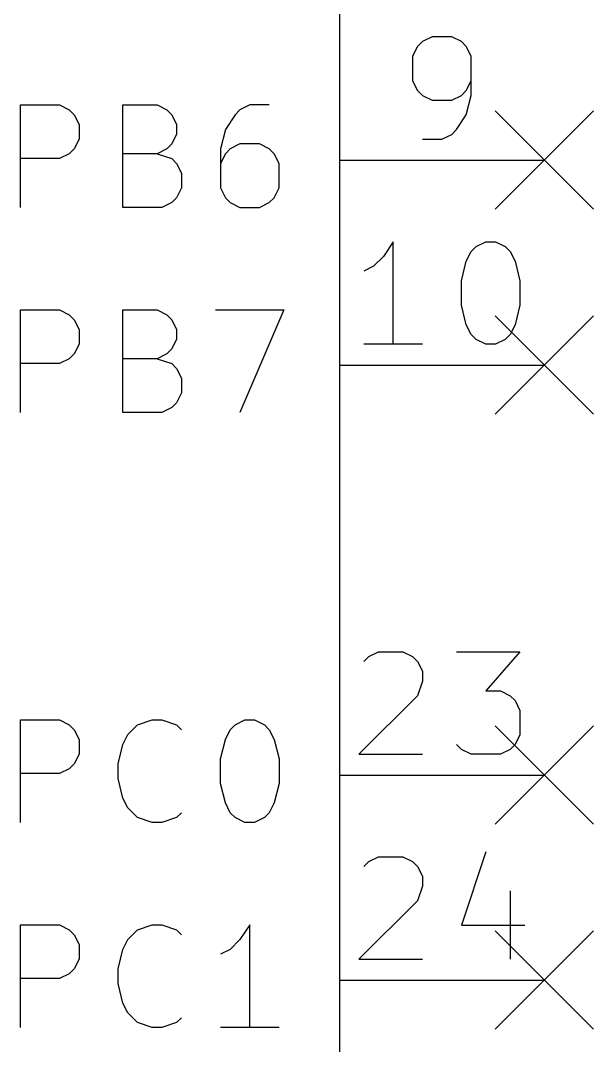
# Model space of a CAD drawing. Extents: x 0.4 to 11.3, y -7.9 to -0.4.
# Drawn here: x 1.644 to 1.924, y -2.382 to -1.882 of the extents above; entities that cross this region are included whole.
import ezdxf

# ---------------------------------------------------------------- set-up
doc = ezdxf.new("R2010")
doc.units = 0
doc.header["$MEASUREMENT"] = 0
for name, color, linetype in [('BLUE2', 5, 'CONTINUOUS'), ('CYAN2', 4, 'CONTINUOUS'), ('LYELLOW', 51, 'CONTINUOUS'), ('RED2', 1, 'CONTINUOUS'), ('RED3', 11, 'CONTINUOUS')]:
    doc.layers.add(name, color=color, linetype=linetype)

msp = doc.modelspace()

# ---------------------------------------------------------------- linework, layer by layer
at = {"layer": 'BLUE2', "linetype": 'CONTINUOUS'}
for p, q in [((1.876, -1.926), (1.924, -1.974)), ((1.924, -1.926), (1.876, -1.974)), ((1.876, -2.026), (1.924, -2.074)), ((1.924, -2.026), (1.876, -2.074)), ((1.876, -2.226), (1.924, -2.274)), ((1.924, -2.226), (1.876, -2.274)), ((1.876, -2.326), (1.924, -2.374)), ((1.924, -2.326), (1.876, -2.374))]:
    msp.add_line(p, q, dxfattribs=at)
at = {"layer": 'CYAN2', "linetype": 'CONTINUOUS'}
for p, q in [((1.64428, -1.97313), (1.64428, -1.92313)), ((1.64428, -1.92313), (1.66333, -1.92313)), ((1.64428, -1.97313), (1.64428, -1.92313)), ((1.64428, -1.92313), (1.66333, -1.92313)), ((1.66333, -1.92313), (1.66809, -1.92551)), ((1.66333, -1.92313), (1.66809, -1.92551)), ((1.69428, -1.97313), (1.69428, -1.92313)), ((1.69428, -1.92313), (1.71095, -1.92313)), ((1.69428, -1.97313), (1.69428, -1.92313)), ((1.69428, -1.92313), (1.71095, -1.92313)), ((1.71095, -1.92313), (1.71571, -1.92551)), ((1.71095, -1.92313), (1.71571, -1.92551)), ((1.75619, -1.92313), (1.75143, -1.92551)), ((1.75619, -1.92313), (1.75143, -1.92551)), ((1.76571, -1.92313), (1.75619, -1.92313)), ((1.76571, -1.92313), (1.75619, -1.92313)), ((1.66809, -1.92551), (1.67048, -1.92789)), ((1.66809, -1.92551), (1.67048, -1.92789)), ((1.67048, -1.92789), (1.67285, -1.93265)), ((1.67048, -1.92789), (1.67285, -1.93265)), ((1.71571, -1.92551), (1.71809, -1.92789)), ((1.71571, -1.92551), (1.71809, -1.92789)), ((1.71809, -1.92789), (1.72048, -1.93265)), ((1.71809, -1.92789), (1.72048, -1.93265)), ((1.74905, -1.92789), (1.74428, -1.93504)), ((1.74905, -1.92789), (1.74428, -1.93504)), ((1.75143, -1.92551), (1.74905, -1.92789)), ((1.75143, -1.92551), (1.74905, -1.92789)), ((1.67285, -1.93265), (1.67285, -1.9398)), ((1.67285, -1.93265), (1.67285, -1.9398)), ((1.72048, -1.93265), (1.72048, -1.93742)), ((1.72048, -1.93265), (1.72048, -1.93742)), ((1.67285, -1.9398), (1.67048, -1.94456)), ((1.67285, -1.9398), (1.67048, -1.94456)), ((1.72048, -1.93742), (1.71809, -1.94218)), ((1.72048, -1.93742), (1.71809, -1.94218)), ((1.74428, -1.93504), (1.74191, -1.94456)), ((1.74428, -1.93504), (1.74191, -1.94456)), ((1.67048, -1.94456), (1.66809, -1.94694)), ((1.67048, -1.94456), (1.66809, -1.94694)), ((1.71571, -1.94456), (1.71095, -1.94694)), ((1.71571, -1.94456), (1.71095, -1.94694)), ((1.71809, -1.94218), (1.71571, -1.94456)), ((1.71809, -1.94218), (1.71571, -1.94456)), ((1.74191, -1.94456), (1.74191, -1.96361)), ((1.74191, -1.94456), (1.74191, -1.96361)), ((1.74667, -1.94456), (1.74428, -1.94694)), ((1.74667, -1.94456), (1.74428, -1.94694)), ((1.75143, -1.94218), (1.74667, -1.94456)), ((1.75143, -1.94218), (1.74667, -1.94456)), ((1.76095, -1.94218), (1.75143, -1.94218)), ((1.76095, -1.94218), (1.75143, -1.94218)), ((1.76571, -1.94456), (1.76095, -1.94218)), ((1.76571, -1.94456), (1.76095, -1.94218)), ((1.76809, -1.94694), (1.76571, -1.94456)), ((1.76809, -1.94694), (1.76571, -1.94456)), ((1.66333, -1.94932), (1.64428, -1.94932)), ((1.66333, -1.94932), (1.64428, -1.94932)), ((1.66809, -1.94694), (1.66333, -1.94932)), ((1.66809, -1.94694), (1.66333, -1.94932)), ((1.71095, -1.94694), (1.69428, -1.94694)), ((1.71095, -1.94694), (1.69428, -1.94694)), ((1.71095, -1.94694), (1.71809, -1.94932)), ((1.71095, -1.94694), (1.71809, -1.94932)), ((1.71809, -1.94932), (1.72048, -1.9517)), ((1.71809, -1.94932), (1.72048, -1.9517)), ((1.74428, -1.94694), (1.74191, -1.9517)), ((1.74428, -1.94694), (1.74191, -1.9517)), ((1.77048, -1.9517), (1.76809, -1.94694)), ((1.77048, -1.9517), (1.76809, -1.94694)), ((1.72048, -1.9517), (1.72285, -1.95646)), ((1.72048, -1.9517), (1.72285, -1.95646)), ((1.77048, -1.96361), (1.77048, -1.9517)), ((1.77048, -1.96361), (1.77048, -1.9517)), ((1.72285, -1.95646), (1.72285, -1.96361)), ((1.72285, -1.95646), (1.72285, -1.96361)), ((1.72285, -1.96361), (1.72048, -1.96837)), ((1.72285, -1.96361), (1.72048, -1.96837)), ((1.74191, -1.96361), (1.74428, -1.96837)), ((1.74191, -1.96361), (1.74428, -1.96837)), ((1.76809, -1.96837), (1.77048, -1.96361)), ((1.76809, -1.96837), (1.77048, -1.96361)), ((1.72048, -1.96837), (1.71809, -1.97075)), ((1.72048, -1.96837), (1.71809, -1.97075)), ((1.74428, -1.96837), (1.74667, -1.97075)), ((1.74428, -1.96837), (1.74667, -1.97075)), ((1.76571, -1.97075), (1.76809, -1.96837)), ((1.76571, -1.97075), (1.76809, -1.96837)), ((1.71333, -1.97313), (1.69428, -1.97313)), ((1.71333, -1.97313), (1.69428, -1.97313)), ((1.71809, -1.97075), (1.71333, -1.97313)), ((1.71809, -1.97075), (1.71333, -1.97313)), ((1.74667, -1.97075), (1.75143, -1.97313)), ((1.74667, -1.97075), (1.75143, -1.97313)), ((1.75143, -1.97313), (1.76095, -1.97313)), ((1.75143, -1.97313), (1.76095, -1.97313)), ((1.76095, -1.97313), (1.76571, -1.97075)), ((1.76095, -1.97313), (1.76571, -1.97075)), ((1.64428, -2.07313), (1.64428, -2.02313)), ((1.64428, -2.02313), (1.66333, -2.02313)), ((1.64428, -2.07313), (1.64428, -2.02313)), ((1.64428, -2.02313), (1.66333, -2.02313)), ((1.66333, -2.02313), (1.66809, -2.02551)), ((1.66333, -2.02313), (1.66809, -2.02551)), ((1.69428, -2.07313), (1.69428, -2.02313)), ((1.69428, -2.02313), (1.71095, -2.02313)), ((1.69428, -2.07313), (1.69428, -2.02313)), ((1.69428, -2.02313), (1.71095, -2.02313)), ((1.71095, -2.02313), (1.71571, -2.02551)), ((1.71095, -2.02313), (1.71571, -2.02551)), ((1.73952, -2.02313), (1.77285, -2.02313)), ((1.73952, -2.02313), (1.77285, -2.02313)), ((1.77285, -2.02313), (1.75143, -2.07313)), ((1.77285, -2.02313), (1.75143, -2.07313)), ((1.66809, -2.02551), (1.67048, -2.02789)), ((1.66809, -2.02551), (1.67048, -2.02789)), ((1.67048, -2.02789), (1.67285, -2.03265)), ((1.67048, -2.02789), (1.67285, -2.03265)), ((1.71571, -2.02551), (1.71809, -2.02789)), ((1.71571, -2.02551), (1.71809, -2.02789)), ((1.71809, -2.02789), (1.72048, -2.03265)), ((1.71809, -2.02789), (1.72048, -2.03265)), ((1.67285, -2.03265), (1.67285, -2.0398)), ((1.67285, -2.03265), (1.67285, -2.0398)), ((1.72048, -2.03265), (1.72048, -2.03742)), ((1.72048, -2.03265), (1.72048, -2.03742)), ((1.67285, -2.0398), (1.67048, -2.04456)), ((1.67285, -2.0398), (1.67048, -2.04456)), ((1.72048, -2.03742), (1.71809, -2.04218)), ((1.72048, -2.03742), (1.71809, -2.04218)), ((1.67048, -2.04456), (1.66809, -2.04694)), ((1.67048, -2.04456), (1.66809, -2.04694)), ((1.71571, -2.04456), (1.71095, -2.04694)), ((1.71571, -2.04456), (1.71095, -2.04694)), ((1.71809, -2.04218), (1.71571, -2.04456)), ((1.71809, -2.04218), (1.71571, -2.04456)), ((1.66333, -2.04932), (1.64428, -2.04932)), ((1.66333, -2.04932), (1.64428, -2.04932)), ((1.66809, -2.04694), (1.66333, -2.04932)), ((1.66809, -2.04694), (1.66333, -2.04932)), ((1.71095, -2.04694), (1.69428, -2.04694)), ((1.71095, -2.04694), (1.69428, -2.04694)), ((1.71095, -2.04694), (1.71809, -2.04932)), ((1.71095, -2.04694), (1.71809, -2.04932)), ((1.71809, -2.04932), (1.72048, -2.0517)), ((1.71809, -2.04932), (1.72048, -2.0517)), ((1.72048, -2.0517), (1.72285, -2.05646)), ((1.72048, -2.0517), (1.72285, -2.05646)), ((1.72285, -2.05646), (1.72285, -2.06361)), ((1.72285, -2.05646), (1.72285, -2.06361)), ((1.72285, -2.06361), (1.72048, -2.06837)), ((1.72285, -2.06361), (1.72048, -2.06837)), ((1.72048, -2.06837), (1.71809, -2.07075)), ((1.72048, -2.06837), (1.71809, -2.07075)), ((1.71333, -2.07313), (1.69428, -2.07313)), ((1.71333, -2.07313), (1.69428, -2.07313)), ((1.71809, -2.07075), (1.71333, -2.07313)), ((1.71809, -2.07075), (1.71333, -2.07313)), ((1.64428, -2.27313), (1.64428, -2.22313)), ((1.64428, -2.22313), (1.66333, -2.22313)), ((1.64428, -2.27313), (1.64428, -2.22313)), ((1.64428, -2.22313), (1.66333, -2.22313)), ((1.66333, -2.22313), (1.66809, -2.22551)), ((1.66333, -2.22313), (1.66809, -2.22551)), ((1.70143, -2.22551), (1.70857, -2.22313)), ((1.70143, -2.22551), (1.70857, -2.22313)), ((1.70857, -2.22313), (1.71333, -2.22313)), ((1.70857, -2.22313), (1.71333, -2.22313)), ((1.71333, -2.22313), (1.72048, -2.22551)), ((1.71333, -2.22313), (1.72048, -2.22551)), ((1.74905, -2.22551), (1.75381, -2.22313)), ((1.74905, -2.22551), (1.75381, -2.22313)), ((1.75381, -2.22313), (1.75857, -2.22313)), ((1.75381, -2.22313), (1.75857, -2.22313)), ((1.75857, -2.22313), (1.76333, -2.22551)), ((1.75857, -2.22313), (1.76333, -2.22551)), ((1.66809, -2.22551), (1.67048, -2.22789)), ((1.66809, -2.22551), (1.67048, -2.22789)), ((1.67048, -2.22789), (1.67285, -2.23265)), ((1.67048, -2.22789), (1.67285, -2.23265)), ((1.69667, -2.23028), (1.70143, -2.22551)), ((1.69667, -2.23028), (1.70143, -2.22551)), ((1.72048, -2.22551), (1.72285, -2.22789)), ((1.72048, -2.22551), (1.72285, -2.22789)), ((1.74428, -2.23265), (1.74667, -2.22789)), ((1.74428, -2.23265), (1.74667, -2.22789)), ((1.74667, -2.22789), (1.74905, -2.22551)), ((1.74667, -2.22789), (1.74905, -2.22551)), ((1.76333, -2.22551), (1.76571, -2.22789)), ((1.76333, -2.22551), (1.76571, -2.22789)), ((1.76571, -2.22789), (1.76809, -2.23265)), ((1.76571, -2.22789), (1.76809, -2.23265)), ((1.67285, -2.23265), (1.67285, -2.2398)), ((1.67285, -2.23265), (1.67285, -2.2398)), ((1.69428, -2.23504), (1.69667, -2.23028)), ((1.69428, -2.23504), (1.69667, -2.23028)), ((1.74191, -2.24218), (1.74428, -2.23265)), ((1.74191, -2.24218), (1.74428, -2.23265)), ((1.76809, -2.23265), (1.77048, -2.24218)), ((1.76809, -2.23265), (1.77048, -2.24218)), ((1.67285, -2.2398), (1.67048, -2.24456)), ((1.67285, -2.2398), (1.67048, -2.24456)), ((1.69191, -2.24456), (1.69428, -2.23504)), ((1.69191, -2.24456), (1.69428, -2.23504)), ((1.67048, -2.24456), (1.66809, -2.24694)), ((1.67048, -2.24456), (1.66809, -2.24694)), ((1.69191, -2.2517), (1.69191, -2.24456)), ((1.69191, -2.2517), (1.69191, -2.24456)), ((1.74191, -2.25408), (1.74191, -2.24218)), ((1.74191, -2.25408), (1.74191, -2.24218)), ((1.77048, -2.24218), (1.77048, -2.25408)), ((1.77048, -2.24218), (1.77048, -2.25408)), ((1.66333, -2.24932), (1.64428, -2.24932)), ((1.66333, -2.24932), (1.64428, -2.24932)), ((1.66809, -2.24694), (1.66333, -2.24932)), ((1.66809, -2.24694), (1.66333, -2.24932)), ((1.69428, -2.26122), (1.69191, -2.2517)), ((1.69428, -2.26122), (1.69191, -2.2517)), ((1.74428, -2.26361), (1.74191, -2.25408)), ((1.74428, -2.26361), (1.74191, -2.25408)), ((1.77048, -2.25408), (1.76809, -2.26361)), ((1.77048, -2.25408), (1.76809, -2.26361)), ((1.69667, -2.26599), (1.69428, -2.26122)), ((1.69667, -2.26599), (1.69428, -2.26122)), ((1.74667, -2.26837), (1.74428, -2.26361)), ((1.74667, -2.26837), (1.74428, -2.26361)), ((1.76809, -2.26361), (1.76571, -2.26837)), ((1.76809, -2.26361), (1.76571, -2.26837)), ((1.70143, -2.27075), (1.69667, -2.26599)), ((1.70143, -2.27075), (1.69667, -2.26599)), ((1.72285, -2.26837), (1.72048, -2.27075)), ((1.72285, -2.26837), (1.72048, -2.27075)), ((1.74905, -2.27075), (1.74667, -2.26837)), ((1.74905, -2.27075), (1.74667, -2.26837)), ((1.76571, -2.26837), (1.76333, -2.27075)), ((1.76571, -2.26837), (1.76333, -2.27075)), ((1.70857, -2.27313), (1.70143, -2.27075)), ((1.70857, -2.27313), (1.70143, -2.27075)), ((1.71333, -2.27313), (1.70857, -2.27313)), ((1.71333, -2.27313), (1.70857, -2.27313)), ((1.72048, -2.27075), (1.71333, -2.27313)), ((1.72048, -2.27075), (1.71333, -2.27313)), ((1.75381, -2.27313), (1.74905, -2.27075)), ((1.75381, -2.27313), (1.74905, -2.27075)), ((1.75857, -2.27313), (1.75381, -2.27313)), ((1.75857, -2.27313), (1.75381, -2.27313)), ((1.76333, -2.27075), (1.75857, -2.27313)), ((1.76333, -2.27075), (1.75857, -2.27313)), ((1.64428, -2.37313), (1.64428, -2.32313)), ((1.64428, -2.32313), (1.66333, -2.32313)), ((1.64428, -2.37313), (1.64428, -2.32313)), ((1.64428, -2.32313), (1.66333, -2.32313)), ((1.66333, -2.32313), (1.66809, -2.32551)), ((1.66333, -2.32313), (1.66809, -2.32551)), ((1.70143, -2.32551), (1.70857, -2.32313)), ((1.70143, -2.32551), (1.70857, -2.32313)), ((1.70857, -2.32313), (1.71333, -2.32313)), ((1.70857, -2.32313), (1.71333, -2.32313)), ((1.71333, -2.32313), (1.72048, -2.32551)), ((1.71333, -2.32313), (1.72048, -2.32551)), ((1.75619, -2.32313), (1.75143, -2.33028)), ((1.75619, -2.32313), (1.75143, -2.33028)), ((1.75619, -2.37313), (1.75619, -2.32313)), ((1.75619, -2.37313), (1.75619, -2.32313)), ((1.66809, -2.32551), (1.67048, -2.32789)), ((1.66809, -2.32551), (1.67048, -2.32789)), ((1.67048, -2.32789), (1.67285, -2.33265)), ((1.67048, -2.32789), (1.67285, -2.33265)), ((1.69667, -2.33028), (1.70143, -2.32551)), ((1.69667, -2.33028), (1.70143, -2.32551)), ((1.72048, -2.32551), (1.72285, -2.32789)), ((1.72048, -2.32551), (1.72285, -2.32789)), ((1.67285, -2.33265), (1.67285, -2.3398)), ((1.67285, -2.33265), (1.67285, -2.3398)), ((1.69428, -2.33504), (1.69667, -2.33028)), ((1.69428, -2.33504), (1.69667, -2.33028)), ((1.75143, -2.33028), (1.74667, -2.33504)), ((1.75143, -2.33028), (1.74667, -2.33504)), ((1.67285, -2.3398), (1.67048, -2.34456)), ((1.67285, -2.3398), (1.67048, -2.34456)), ((1.69191, -2.34456), (1.69428, -2.33504)), ((1.69191, -2.34456), (1.69428, -2.33504)), ((1.74667, -2.33504), (1.74191, -2.33742)), ((1.74667, -2.33504), (1.74191, -2.33742)), ((1.67048, -2.34456), (1.66809, -2.34694)), ((1.67048, -2.34456), (1.66809, -2.34694)), ((1.69191, -2.3517), (1.69191, -2.34456)), ((1.69191, -2.3517), (1.69191, -2.34456)), ((1.66333, -2.34932), (1.64428, -2.34932)), ((1.66333, -2.34932), (1.64428, -2.34932)), ((1.66809, -2.34694), (1.66333, -2.34932)), ((1.66809, -2.34694), (1.66333, -2.34932)), ((1.69428, -2.36122), (1.69191, -2.3517)), ((1.69428, -2.36122), (1.69191, -2.3517)), ((1.69667, -2.36599), (1.69428, -2.36122)), ((1.69667, -2.36599), (1.69428, -2.36122)), ((1.70143, -2.37075), (1.69667, -2.36599)), ((1.70143, -2.37075), (1.69667, -2.36599)), ((1.72285, -2.36837), (1.72048, -2.37075)), ((1.72285, -2.36837), (1.72048, -2.37075)), ((1.70857, -2.37313), (1.70143, -2.37075)), ((1.70857, -2.37313), (1.70143, -2.37075)), ((1.71333, -2.37313), (1.70857, -2.37313)), ((1.71333, -2.37313), (1.70857, -2.37313)), ((1.72048, -2.37075), (1.71333, -2.37313)), ((1.72048, -2.37075), (1.71333, -2.37313)), ((1.77048, -2.37313), (1.74191, -2.37313)), ((1.77048, -2.37313), (1.74191, -2.37313))]:
    msp.add_line(p, q, dxfattribs=at)
at = {"layer": 'LYELLOW', "linetype": 'CONTINUOUS'}
msp.add_line((1.8, -1.15), (1.8, -3.95), dxfattribs=at)
at = {"layer": 'RED2', "linetype": 'CONTINUOUS'}
for p, q in [((1.8, -1.15), (1.8, -3.95)), ((1.8, -1.95), (1.9, -1.95)), ((1.8, -1.95), (1.9, -1.95)), ((1.8, -2.05), (1.9, -2.05)), ((1.8, -2.05), (1.9, -2.05)), ((1.8, -2.25), (1.9, -2.25)), ((1.8, -2.25), (1.9, -2.25)), ((1.8, -2.35), (1.9, -2.35)), ((1.8, -2.35), (1.9, -2.35))]:
    msp.add_line(p, q, dxfattribs=at)
at = {"layer": 'RED3', "linetype": 'CONTINUOUS'}
for p, q in [((1.84524, -1.88988), (1.84048, -1.89226)), ((1.84524, -1.88988), (1.84048, -1.89226)), ((1.85476, -1.88988), (1.84524, -1.88988)), ((1.85476, -1.88988), (1.84524, -1.88988)), ((1.85952, -1.89226), (1.85476, -1.88988)), ((1.85952, -1.89226), (1.85476, -1.88988)), ((1.83809, -1.89464), (1.83572, -1.8994)), ((1.83809, -1.89464), (1.83572, -1.8994)), ((1.84048, -1.89226), (1.83809, -1.89464)), ((1.84048, -1.89226), (1.83809, -1.89464)), ((1.86191, -1.89464), (1.85952, -1.89226)), ((1.86191, -1.89464), (1.85952, -1.89226)), ((1.86429, -1.8994), (1.86191, -1.89464)), ((1.86429, -1.8994), (1.86191, -1.89464)), ((1.83572, -1.8994), (1.83572, -1.91131)), ((1.83572, -1.8994), (1.83572, -1.91131)), ((1.86429, -1.91845), (1.86429, -1.8994)), ((1.86429, -1.91845), (1.86429, -1.8994)), ((1.83572, -1.91131), (1.83809, -1.91607)), ((1.83572, -1.91131), (1.83809, -1.91607)), ((1.86191, -1.91607), (1.86429, -1.91131)), ((1.86191, -1.91607), (1.86429, -1.91131)), ((1.83809, -1.91607), (1.84048, -1.91845)), ((1.83809, -1.91607), (1.84048, -1.91845)), ((1.84048, -1.91845), (1.84524, -1.92083)), ((1.84048, -1.91845), (1.84524, -1.92083)), ((1.85476, -1.92083), (1.85952, -1.91845)), ((1.85476, -1.92083), (1.85952, -1.91845)), ((1.85952, -1.91845), (1.86191, -1.91607)), ((1.85952, -1.91845), (1.86191, -1.91607)), ((1.86191, -1.92797), (1.86429, -1.91845)), ((1.86191, -1.92797), (1.86429, -1.91845)), ((1.84524, -1.92083), (1.85476, -1.92083)), ((1.84524, -1.92083), (1.85476, -1.92083)), ((1.85714, -1.93512), (1.86191, -1.92797)), ((1.85714, -1.93512), (1.86191, -1.92797)), ((1.84048, -1.93988), (1.85, -1.93988)), ((1.84048, -1.93988), (1.85, -1.93988)), ((1.85, -1.93988), (1.85476, -1.9375)), ((1.85, -1.93988), (1.85476, -1.9375)), ((1.85476, -1.9375), (1.85714, -1.93512)), ((1.85476, -1.9375), (1.85714, -1.93512)), ((1.82619, -1.98988), (1.82143, -1.99702)), ((1.82619, -1.98988), (1.82143, -1.99702)), ((1.82619, -2.03988), (1.82619, -1.98988)), ((1.82619, -2.03988), (1.82619, -1.98988)), ((1.86667, -1.99226), (1.87143, -1.98988)), ((1.86667, -1.99226), (1.87143, -1.98988)), ((1.87143, -1.98988), (1.87619, -1.98988)), ((1.87143, -1.98988), (1.87619, -1.98988)), ((1.87619, -1.98988), (1.88095, -1.99226)), ((1.87619, -1.98988), (1.88095, -1.99226)), ((1.8619, -1.9994), (1.86428, -1.99464)), ((1.8619, -1.9994), (1.86428, -1.99464)), ((1.86428, -1.99464), (1.86667, -1.99226)), ((1.86428, -1.99464), (1.86667, -1.99226)), ((1.88095, -1.99226), (1.88333, -1.99464)), ((1.88095, -1.99226), (1.88333, -1.99464)), ((1.88333, -1.99464), (1.88571, -1.9994)), ((1.88333, -1.99464), (1.88571, -1.9994)), ((1.82143, -1.99702), (1.81667, -2.00178)), ((1.82143, -1.99702), (1.81667, -2.00178)), ((1.85952, -2.00893), (1.8619, -1.9994)), ((1.85952, -2.00893), (1.8619, -1.9994)), ((1.88571, -1.9994), (1.88809, -2.00893)), ((1.88571, -1.9994), (1.88809, -2.00893)), ((1.81667, -2.00178), (1.81191, -2.00417)), ((1.81667, -2.00178), (1.81191, -2.00417)), ((1.85952, -2.02083), (1.85952, -2.00893)), ((1.85952, -2.02083), (1.85952, -2.00893)), ((1.88809, -2.00893), (1.88809, -2.02083)), ((1.88809, -2.00893), (1.88809, -2.02083)), ((1.8619, -2.03035), (1.85952, -2.02083)), ((1.8619, -2.03035), (1.85952, -2.02083)), ((1.88809, -2.02083), (1.88571, -2.03035)), ((1.88809, -2.02083), (1.88571, -2.03035)), ((1.86428, -2.03512), (1.8619, -2.03035)), ((1.86428, -2.03512), (1.8619, -2.03035)), ((1.88571, -2.03035), (1.88333, -2.03512)), ((1.88571, -2.03035), (1.88333, -2.03512)), ((1.84048, -2.03988), (1.81191, -2.03988)), ((1.84048, -2.03988), (1.81191, -2.03988)), ((1.86667, -2.0375), (1.86428, -2.03512)), ((1.86667, -2.0375), (1.86428, -2.03512)), ((1.87143, -2.03988), (1.86667, -2.0375)), ((1.87143, -2.03988), (1.86667, -2.0375)), ((1.87619, -2.03988), (1.87143, -2.03988)), ((1.87619, -2.03988), (1.87143, -2.03988)), ((1.88095, -2.0375), (1.87619, -2.03988)), ((1.88095, -2.0375), (1.87619, -2.03988)), ((1.88333, -2.03512), (1.88095, -2.0375)), ((1.88333, -2.03512), (1.88095, -2.0375)), ((1.81428, -2.19226), (1.81905, -2.18988)), ((1.81428, -2.19226), (1.81905, -2.18988)), ((1.81905, -2.18988), (1.83095, -2.18988)), ((1.81905, -2.18988), (1.83095, -2.18988)), ((1.83095, -2.18988), (1.83571, -2.19226)), ((1.83095, -2.18988), (1.83571, -2.19226)), ((1.85714, -2.18988), (1.88809, -2.18988)), ((1.85714, -2.18988), (1.88809, -2.18988)), ((1.88809, -2.18988), (1.87143, -2.20893)), ((1.88809, -2.18988), (1.87143, -2.20893)), ((1.81191, -2.19464), (1.81428, -2.19226)), ((1.81191, -2.19464), (1.81428, -2.19226)), ((1.83571, -2.19226), (1.83809, -2.19464)), ((1.83571, -2.19226), (1.83809, -2.19464)), ((1.83809, -2.19464), (1.84048, -2.1994)), ((1.83809, -2.19464), (1.84048, -2.1994)), ((1.84048, -2.1994), (1.84048, -2.20417)), ((1.84048, -2.1994), (1.84048, -2.20417)), ((1.84048, -2.20417), (1.83809, -2.21131)), ((1.84048, -2.20417), (1.83809, -2.21131)), ((1.87143, -2.20893), (1.87857, -2.20893)), ((1.87143, -2.20893), (1.87857, -2.20893)), ((1.87857, -2.20893), (1.88333, -2.21131)), ((1.87857, -2.20893), (1.88333, -2.21131)), ((1.83809, -2.21131), (1.80952, -2.23988)), ((1.83809, -2.21131), (1.80952, -2.23988)), ((1.88333, -2.21131), (1.88571, -2.21369)), ((1.88333, -2.21131), (1.88571, -2.21369)), ((1.88571, -2.21369), (1.88809, -2.21845)), ((1.88571, -2.21369), (1.88809, -2.21845)), ((1.88809, -2.21845), (1.88809, -2.23035)), ((1.88809, -2.21845), (1.88809, -2.23035)), ((1.88809, -2.23035), (1.88571, -2.23512)), ((1.88809, -2.23035), (1.88571, -2.23512)), ((1.80952, -2.23988), (1.84048, -2.23988)), ((1.80952, -2.23988), (1.84048, -2.23988)), ((1.85952, -2.2375), (1.85714, -2.23512)), ((1.85952, -2.2375), (1.85714, -2.23512)), ((1.86428, -2.23988), (1.85952, -2.2375)), ((1.86428, -2.23988), (1.85952, -2.2375)), ((1.87857, -2.23988), (1.86428, -2.23988)), ((1.87857, -2.23988), (1.86428, -2.23988)), ((1.88333, -2.2375), (1.87857, -2.23988)), ((1.88333, -2.2375), (1.87857, -2.23988)), ((1.88571, -2.23512), (1.88333, -2.2375)), ((1.88571, -2.23512), (1.88333, -2.2375)), ((1.81428, -2.29226), (1.81905, -2.28988)), ((1.81428, -2.29226), (1.81905, -2.28988)), ((1.81905, -2.28988), (1.83095, -2.28988)), ((1.81905, -2.28988), (1.83095, -2.28988)), ((1.83095, -2.28988), (1.83571, -2.29226)), ((1.83095, -2.28988), (1.83571, -2.29226)), ((1.87143, -2.2875), (1.85952, -2.32321)), ((1.87143, -2.2875), (1.85952, -2.32321)), ((1.81191, -2.29464), (1.81428, -2.29226)), ((1.81191, -2.29464), (1.81428, -2.29226)), ((1.83571, -2.29226), (1.83809, -2.29464)), ((1.83571, -2.29226), (1.83809, -2.29464)), ((1.83809, -2.29464), (1.84048, -2.2994)), ((1.83809, -2.29464), (1.84048, -2.2994)), ((1.84048, -2.2994), (1.84048, -2.30417)), ((1.84048, -2.2994), (1.84048, -2.30417)), ((1.84048, -2.30417), (1.83809, -2.31131)), ((1.84048, -2.30417), (1.83809, -2.31131)), ((1.88333, -2.30655), (1.88333, -2.33988)), ((1.88333, -2.30655), (1.88333, -2.33988)), ((1.83809, -2.31131), (1.80952, -2.33988)), ((1.83809, -2.31131), (1.80952, -2.33988)), ((1.85952, -2.32321), (1.89047, -2.32321)), ((1.85952, -2.32321), (1.89047, -2.32321)), ((1.80952, -2.33988), (1.84048, -2.33988)), ((1.80952, -2.33988), (1.84048, -2.33988))]:
    msp.add_line(p, q, dxfattribs=at)

doc.saveas('drawing.dxf')
